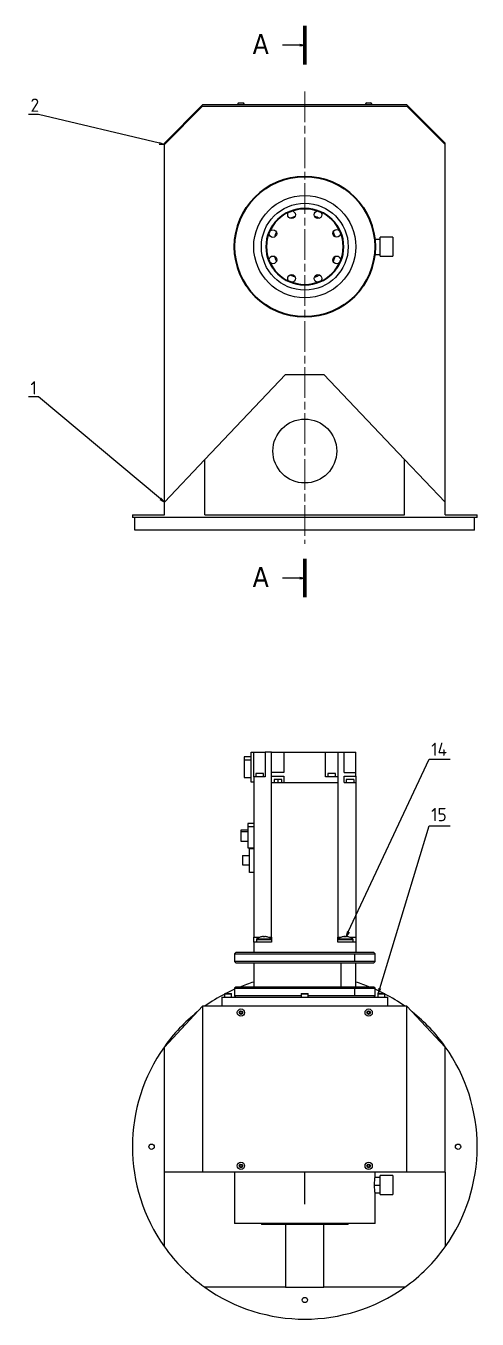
# Model space of a CAD drawing. Header units: millimetres. Extents: x 19859 to 36223, y 4353 to 8014.
# Drawn here: x 19859 to 20212, y 4362 to 5375 of the extents above; entities that cross this region are included whole.
import ezdxf
from ezdxf import colors
from ezdxf.entities.mleader import LeaderData, LeaderLine
from ezdxf.math import Vec2, Vec3

# ---------------------------------------------------------------- set-up
doc = ezdxf.new("R2010")
doc.units = ezdxf.units.MM
doc.linetypes.add('ACAD_ISO08W100', pattern=[36, 24, -3, 6, -3])
doc.layers.get('0').update_dxf_attribs({"lineweight": 35})
doc.layers.add('Nét mảnh', color=130, linetype='Continuous', lineweight=13)
doc.layers.add('Nét đậm', color=7, linetype='Continuous', lineweight=35)
doc.styles.add('MtXpl_TCVN_7284', font='')
doc.styles.add('PDF Tahoma', font='tahoma.ttf')
doc.styles.get("Standard").update_dxf_attribs({"font": '', "height": 4.375})
doc.styles.get('MtXpl_TCVN_7284').set_extended_font_data('TCVN 7284')
doc.styles.get('Standard').set_extended_font_data('TCVN 7284')

# ---------------------------------------------------------------- blocks, each defined once
blk = doc.blocks.new('_Open')
at = {"color": 0, "linetype": 'ByBlock', "lineweight": -2}
for p, q in [((-1, 0.17), (0, 0)), ((-1, -0.17), (0, 0)), ((0, 0), (-1, 0))]:
    blk.add_line(p, q, dxfattribs=at)

msp = doc.modelspace()

# ---------------------------------------------------------------- linework, layer by layer
at = {"layer": 'Nét mảnh', "linetype": 'ACAD_ISO08W100'}
msp.add_line((20077.3, 5323.3), (20077.3, 4969), dxfattribs=at)
at = {"layer": 'Nét đậm', "color": 7, "linetype": 'Continuous', "lineweight": 25}
for p, q in [((19997.3, 5312.7), (19967.3, 5282.7)), ((19997.3, 5311.7), (19967.3, 5281.7)), ((20157.3, 5312.7), (19997.3, 5312.7)), ((19997.3, 5311.7), (20157.3, 5311.7)), ((20024.4, 5313.1), (20024.4, 5312.7)), ((20024.4, 5313.1), (20027.3, 5313.1)), ((20025.8, 5314.4), (20027.3, 5314.4)), ((20027.3, 5314.4), (20028.7, 5314.4)), ((20027.3, 5313.1), (20030.1, 5313.1)), ((20030.1, 5312.7), (20030.1, 5313.1)), ((20124.4, 5313.1), (20124.4, 5312.7)), ((20124.4, 5313.1), (20127.3, 5313.1)), ((20125.8, 5314.4), (20127.3, 5314.4)), ((20127.3, 5314.4), (20128.7, 5314.4)), ((20127.3, 5313.1), (20130.1, 5313.1)), ((20130.1, 5312.7), (20130.1, 5313.1)), ((20187.3, 5282.7), (20157.3, 5312.7)), ((20187.3, 5281.7), (20157.3, 5311.7)), ((19967.3, 5281.7), (19967.3, 5282.7)), ((19967.3, 5001.7), (19967.3, 5281.7)), ((20187.3, 5281.7), (20187.3, 5282.7)), ((20187.3, 5001.7), (20187.3, 5281.7)), ((20131.9, 5207.7), (20136.3, 5207.7)), ((20146.3, 5209.2), (20136.3, 5209.2)), ((20136.3, 5194.2), (20136.3, 5209.2)), ((20146.3, 5209.2), (20146.3, 5194.2)), ((20131.9, 5195.7), (20136.3, 5195.7)), ((20136.3, 5194.2), (20146.3, 5194.2)), ((20062.3, 5101.7), (19999, 5035.1)), ((20062.3, 5101.7), (20092.3, 5101.7)), ((20155.5, 5035.1), (20092.3, 5101.7)), ((19999, 5035.1), (19967.3, 5001.7)), ((19999, 4991.7), (19999, 5035.1)), ((20155.5, 4991.7), (20155.5, 5035.1)), ((20187.3, 5001.7), (20155.5, 5035.1)), ((19967.3, 4991.7), (19967.3, 5001.7)), ((20187.3, 4991.7), (20187.3, 5001.7)), ((19942.3, 4991.7), (19942.3, 4989.7)), ((19942.3, 4991.7), (19967.3, 4991.7)), ((19999, 4991.7), (20155.5, 4991.7)), ((20187.3, 4991.7), (20212.3, 4991.7)), ((20212.3, 4989.7), (20212.3, 4991.7)), ((20212.3, 4989.7), (19942.3, 4989.7)), ((19944.3, 4979.7), (19944.3, 4989.7)), ((20210.3, 4979.7), (20210.3, 4989.7)), ((20210.3, 4979.7), (19944.3, 4979.7)), ((20035.3, 4802.4), (20029.8, 4802.4)), ((20029.8, 4802.4), (20029.8, 4800.1)), ((20029.8, 4800.1), (20029.8, 4786.2)), ((20029.8, 4800.1), (20035.3, 4800.1)), ((20035.3, 4782.6), (20035.3, 4806.1)), ((20035.3, 4806.1), (20037.3, 4806.1)), ((20037.3, 4786.6), (20037.3, 4806.1)), ((20037.3, 4806.1), (20046.3, 4806.1)), ((20046.3, 4806.1), (20046.3, 4786.6)), ((20051.3, 4806.1), (20046.3, 4806.1)), ((20051.3, 4806.1), (20060.9, 4806.1)), ((20051.3, 4790.1), (20051.3, 4806.1)), ((20060.9, 4806.1), (20060.9, 4790.1)), ((20060.9, 4806.1), (20093.6, 4806.1)), ((20093.6, 4786.6), (20093.6, 4806.1)), ((20093.6, 4806.1), (20103.2, 4806.1)), ((20103.2, 4806.1), (20103.2, 4786.6)), ((20103.2, 4806.1), (20108.2, 4806.1)), ((20108.2, 4790.1), (20108.2, 4806.1)), ((20108.2, 4806.1), (20117.2, 4806.1)), ((20117.2, 4790.1), (20117.2, 4806.1)), ((20039, 4789.2), (20039, 4786.6)), ((20045, 4789.2), (20039, 4789.2)), ((20045, 4786.6), (20045, 4789.2)), ((20060.9, 4790.1), (20051.3, 4790.1)), ((20051.3, 4787.1), (20051.3, 4790.1)), ((20095.3, 4789.2), (20095.3, 4786.6)), ((20101.3, 4789.2), (20095.3, 4789.2)), ((20101.3, 4786.6), (20101.3, 4789.2)), ((20108.2, 4790.1), (20117.2, 4790.1)), ((20117.2, 4787.1), (20117.2, 4790.1)), ((20029.8, 4786.2), (20035.3, 4786.2)), ((20037.3, 4782.6), (20035.3, 4782.6)), ((20037.3, 4786.6), (20037.3, 4782.1)), ((20046.3, 4786.6), (20037.3, 4786.6)), ((20037.3, 4782.1), (20037.3, 4782.1)), ((20037.3, 4782.1), (20037.3, 4730.5)), ((20051.3, 4787.1), (20060.9, 4787.1)), ((20051.3, 4782.1), (20051.3, 4787.1)), ((20051.3, 4661.1), (20051.3, 4782.1)), ((20051.3, 4782.1), (20103.2, 4782.1)), ((20053.3, 4784.7), (20053.3, 4782.1)), ((20056.3, 4784.7), (20053.3, 4784.7)), ((20056.3, 4784.7), (20056.3, 4782.1)), ((20059.3, 4784.7), (20056.3, 4784.7)), ((20059.3, 4782.1), (20059.3, 4784.7)), ((20060.9, 4787.1), (20060.9, 4782.1)), ((20103.2, 4786.6), (20093.6, 4786.6)), ((20103.2, 4786.6), (20103.2, 4782.1)), ((20103.2, 4782.1), (20103.2, 4661.1)), ((20108.2, 4787.1), (20117.2, 4787.1)), ((20108.2, 4782.1), (20108.2, 4787.1)), ((20108.2, 4782.1), (20117.3, 4782.1)), ((20109.6, 4784.7), (20109.6, 4782.1)), ((20115.6, 4784.7), (20109.6, 4784.7)), ((20115.6, 4784.7), (20115.6, 4782.1)), ((20117.2, 4787.1), (20117.2, 4782.1)), ((20117.3, 4782.1), (20117.3, 4661.1)), ((20032.7, 4750.2), (20032.7, 4747.9)), ((20037.3, 4750.2), (20032.7, 4750.2)), ((20027.2, 4744.8), (20027.2, 4743.8)), ((20032.7, 4744.8), (20027.2, 4744.8)), ((20027.2, 4743.8), (20027.2, 4736.4)), ((20027.2, 4743.8), (20032.7, 4743.8)), ((20032.7, 4747.9), (20037.3, 4747.9)), ((20032.7, 4747.9), (20032.7, 4731)), ((20027.2, 4736.4), (20032.7, 4736.4)), ((20032.7, 4731), (20037.3, 4731)), ((20033.9, 4711.9), (20033.9, 4730.5)), ((20033.9, 4730.5), (20037.3, 4730.5)), ((20037.3, 4730.5), (20037.3, 4711.9)), ((20028.5, 4725.1), (20028.5, 4717.7)), ((20028.5, 4725.1), (20033.9, 4725.1)), ((20028.5, 4717.7), (20033.9, 4717.7)), ((20037.3, 4711.9), (20033.9, 4711.9)), ((20037.3, 4711.9), (20037.3, 4661.1)), ((20037.3, 4657.1), (20037.3, 4661.1)), ((20037.3, 4661.1), (20042, 4661.1)), ((20039.4, 4659.3), (20039.4, 4657.1)), ((20042.4, 4661.2), (20042.4, 4661.2)), ((20044.9, 4661.7), (20044.9, 4661.2)), ((20046, 4661.2), (20046, 4661.7)), ((20048.5, 4661.2), (20048.5, 4661.2)), ((20048.9, 4661.1), (20051.3, 4661.1)), ((20051.3, 4661.1), (20051.3, 4657.1)), ((20103.2, 4657.1), (20103.2, 4661.1)), ((20103.2, 4661.1), (20105.7, 4661.1)), ((20106, 4661.2), (20106, 4661.2)), ((20108.5, 4661.7), (20108.5, 4661.2)), ((20109.6, 4661.2), (20109.6, 4661.7)), ((20112.1, 4661.2), (20112.1, 4661.2)), ((20112.5, 4661.1), (20117.3, 4661.1)), ((20115.1, 4657.1), (20115.1, 4659.3)), ((20117.3, 4661.1), (20117.3, 4657.1)), ((20023.3, 4649.1), (20022.3, 4648.1)), ((20022.3, 4648.1), (20022.3, 4642.1)), ((20022.3, 4648.1), (20116.2, 4648.1)), ((20037.3, 4649.1), (20023.3, 4649.1)), ((20037.3, 4657.1), (20037.3, 4649.1)), ((20051.3, 4657.1), (20037.3, 4657.1)), ((20041, 4649.1), (20037.3, 4649.1)), ((20113.5, 4649.1), (20041, 4649.1)), ((20117.3, 4657.1), (20103.2, 4657.1)), ((20117.3, 4649.1), (20113.5, 4649.1)), ((20116.2, 4648.1), (20116.2, 4642.1)), ((20116.2, 4648.1), (20132.3, 4648.1)), ((20117.3, 4657.1), (20117.3, 4649.1)), ((20131.3, 4649.1), (20117.3, 4649.1)), ((20132.3, 4648.1), (20131.3, 4649.1)), ((20132.3, 4642.1), (20132.3, 4648.1)), ((20022.3, 4642.1), (20023.3, 4641.1)), ((20116.2, 4642.1), (20022.3, 4642.1)), ((20023.3, 4641.1), (20131.3, 4641.1)), ((20037.3, 4641.1), (20037.3, 4622.1)), ((20105.5, 4641.1), (20105.5, 4622.1)), ((20132.3, 4642.1), (20116.2, 4642.1)), ((20117.3, 4622.1), (20117.3, 4641.1)), ((20131.3, 4641.1), (20132.3, 4642.1)), ((20014.8, 4617.1), (20014.5, 4616.8)), ((20014.8, 4617.1), (20017.3, 4617.1)), ((20017.3, 4617.1), (20019.7, 4617.1)), ((20020, 4616.8), (20019.7, 4617.1)), ((20023.3, 4622.1), (20022.3, 4621.1)), ((20022.3, 4621.1), (20022.3, 4615.1)), ((20022.3, 4621.1), (20116.2, 4621.1)), ((20131.3, 4622.1), (20023.3, 4622.1)), ((20074.8, 4617.1), (20074.5, 4616.8)), ((20074.8, 4617.1), (20077.3, 4617.1)), ((20077.3, 4617.1), (20079.7, 4617.1)), ((20080, 4616.8), (20079.7, 4617.1)), ((20116.2, 4621.1), (20132.3, 4621.1)), ((20116.2, 4621.1), (20116.2, 4615.1)), ((20132.3, 4621.1), (20131.3, 4622.1)), ((20132.3, 4615.1), (20132.3, 4621.1)), ((20134.8, 4617.1), (20134.5, 4616.8)), ((20134.8, 4617.1), (20137.3, 4617.1)), ((20137.3, 4617.1), (20139.7, 4617.1)), ((20140, 4616.8), (20139.7, 4617.1)), ((19997.3, 4607.1), (19967.3, 4575.1)), ((19997.3, 4607.1), (19997.3, 4477.1)), ((20157.3, 4607.1), (19997.3, 4607.1)), ((20012.3, 4614.1), (20012.3, 4607.1)), ((20012.3, 4614.1), (20142.3, 4614.1)), ((20014.5, 4616.8), (20014.5, 4614.1)), ((20014.5, 4616.8), (20017.3, 4616.8)), ((20017.3, 4616.8), (20020, 4616.8)), ((20020, 4614.1), (20020, 4616.8)), ((20022.3, 4615.1), (20023.3, 4614.1)), ((20074.5, 4615.1), (20022.3, 4615.1)), ((20074.5, 4616.8), (20074.5, 4614.1)), ((20074.5, 4616.8), (20077.3, 4616.8)), ((20077.3, 4616.8), (20080, 4616.8)), ((20080, 4614.1), (20080, 4616.8)), ((20116.2, 4615.1), (20080, 4615.1)), ((20132.3, 4615.1), (20116.2, 4615.1)), ((20131.3, 4614.1), (20132.3, 4615.1)), ((20134.5, 4616.8), (20134.5, 4614.1)), ((20134.5, 4616.8), (20137.3, 4616.8)), ((20137.3, 4616.8), (20140, 4616.8)), ((20140, 4614.1), (20140, 4616.8)), ((20142.3, 4607.1), (20142.3, 4614.1)), ((20157.3, 4477.1), (20157.3, 4607.1)), ((20187.3, 4575.1), (20157.3, 4607.1)), ((20026.1, 4602.1), (20026.7, 4603.1)), ((20026.7, 4601.1), (20026.1, 4602.1)), ((20026.7, 4603.1), (20027.8, 4603.1)), ((20027.8, 4601.1), (20026.7, 4601.1)), ((20027.8, 4603.1), (20028.4, 4602.1)), ((20028.4, 4602.1), (20027.8, 4601.1)), ((20126.1, 4602.1), (20126.7, 4603.1)), ((20126.7, 4601.1), (20126.1, 4602.1)), ((20126.7, 4603.1), (20127.8, 4603.1)), ((20127.8, 4601.1), (20126.7, 4601.1)), ((20127.8, 4603.1), (20128.4, 4602.1)), ((20128.4, 4602.1), (20127.8, 4601.1)), ((19967.3, 4575.1), (19967.3, 4575.4)), ((19967.3, 4477.1), (19967.3, 4575.1)), ((20187.3, 4575.4), (20187.3, 4575.1)), ((20187.3, 4477.1), (20187.3, 4575.1)), ((19967.3, 4418.9), (19967.3, 4477.1)), ((19997.3, 4477.1), (19967.3, 4477.1)), ((20157.3, 4477.1), (19997.3, 4477.1)), ((20022.3, 4477.1), (20022.3, 4437.1)), ((20026.1, 4482.1), (20026.7, 4483.1)), ((20026.7, 4481.1), (20026.1, 4482.1)), ((20026.7, 4483.1), (20027.8, 4483.1)), ((20027.8, 4481.1), (20026.7, 4481.1)), ((20027.8, 4483.1), (20028.4, 4482.1)), ((20028.4, 4482.1), (20027.8, 4481.1)), ((20077.3, 4452.1), (20077.3, 4477.1)), ((20126.1, 4482.1), (20126.7, 4483.1)), ((20126.7, 4481.1), (20126.1, 4482.1)), ((20126.7, 4483.1), (20127.8, 4483.1)), ((20127.8, 4481.1), (20126.7, 4481.1)), ((20127.8, 4483.1), (20128.4, 4482.1)), ((20128.4, 4482.1), (20127.8, 4481.1)), ((20132.3, 4473.1), (20132.3, 4477.1)), ((20187.3, 4477.1), (20157.3, 4477.1)), ((20187.3, 4477.1), (20187.3, 4418.9)), ((20131.9, 4467.1), (20136.3, 4467.1)), ((20136.3, 4473.1), (20132.3, 4473.1)), ((20146.3, 4474.6), (20136.3, 4474.6)), ((20136.3, 4459.6), (20136.3, 4474.6)), ((20146.3, 4474.6), (20146.3, 4459.6)), ((20132.3, 4437.1), (20132.3, 4461.1)), ((20132.3, 4461.1), (20136.3, 4461.1)), ((20136.3, 4459.6), (20146.3, 4459.6)), ((20132.3, 4437.1), (20022.3, 4437.1)), ((20043.3, 4437.1), (20043.3, 4436.1)), ((20108.7, 4436.1), (20043.3, 4436.1)), ((20062.3, 4436.1), (20062.3, 4387.1)), ((20092.3, 4387.1), (20092.3, 4436.1)), ((20111.3, 4436.1), (20108.7, 4436.1)), ((20111.3, 4436.1), (20111.3, 4437.1)), ((20062.3, 4387.1), (19999, 4387.1)), ((20062.3, 4387.1), (20092.3, 4387.1)), ((20155.5, 4387.1), (20092.3, 4387.1))]:
    msp.add_line(p, q, dxfattribs=at)
at = {"layer": 'Nét đậm', "color": 8, "linetype": 'Continuous', "lineweight": 25}
for p, q in [((20039.4, 4659.3), (20045.4, 4659.3)), ((20039.8, 4659.9), (20045.4, 4659.9)), ((20045.4, 4659.9), (20051.1, 4659.9)), ((20045.4, 4659.3), (20051.3, 4659.3)), ((20103.2, 4659.3), (20109.1, 4659.3)), ((20103.4, 4659.9), (20109.1, 4659.9)), ((20109.1, 4659.9), (20114.8, 4659.9)), ((20109.1, 4659.3), (20115.1, 4659.3))]:
    msp.add_line(p, q, dxfattribs=at)
at = {"layer": 'Nét đậm', "lineweight": 120}
for points in [[(20077.3, 5344.4), (20077.3, 5374.6)], [(20077.3, 4927.2), (20077.3, 4957.4)]]:
    msp.add_lwpolyline(points, dxfattribs=at)
at = {"layer": 'Nét đậm', "linetype": 'ByBlock', "lineweight": -2}
for points in [[(20073.3, 5359.5), (20059.9, 5359.5)], [(20073.3, 4942.3), (20059.9, 4942.3)]]:
    msp.add_lwpolyline(points, dxfattribs=at)
at = {"layer": 'Nét đậm', "color": 7, "linetype": 'Continuous', "lineweight": 25, "flags": 128}
for points in [[(20065.7, 5223.9), (20067.9, 5224.9), (20069.7, 5225.5)], [(20099.4, 5213.2), (20100.1, 5211.8), (20101.1, 5209.3)], [(20101.1, 5194.2), (20100.1, 5191.6), (20099.5, 5190.2)], [(20069.7, 5177.9), (20067.9, 5178.6), (20065.8, 5179.5)], [(20022.3, 4620.4), (20016.9, 4617.9), (20015.4, 4617.1)], [(20139.1, 4617.1), (20137.7, 4617.9), (20132.3, 4620.4)]]:
    msp.add_lwpolyline(points, dxfattribs=at)
at = {"layer": 'Nét đậm', "color": 7, "linetype": 'Continuous'}
for radius in [55, 30]:
    msp.add_circle((20077.3, 5201.7), radius, dxfattribs=at)
at = {"layer": 'Nét đậm', "color": 7, "linetype": 'Continuous', "lineweight": 25}
for centre, radius in [((20077.3, 5201.7), 55), ((20077.3, 5201.7), 40), ((20077.3, 5201.7), 34), ((20066.9, 5226.7), 3), ((20087.6, 5226.7), 3), ((20052.3, 5212), 3), ((20102.2, 5212.1), 3), ((20052.3, 5191.4), 3), ((20102.2, 5191.4), 3), ((20066.9, 5176.8), 3), ((20087.6, 5176.8), 3), ((20077.3, 5041.7), 25), ((20027.3, 4602.1), 2.85), ((20027.3, 4602.1), 1.42), ((20127.3, 4602.1), 2.85), ((20127.3, 4602.1), 1.42), ((19957.3, 4497.1), 2.07), ((20197.3, 4497.1), 2.07), ((20027.3, 4482.1), 2.85), ((20027.3, 4482.1), 1.43), ((20127.3, 4482.1), 2.85), ((20127.3, 4482.1), 1.42), ((20077.3, 4377.1), 2.07)]:
    msp.add_circle(centre, radius, dxfattribs=at)
for centre, radius, start, end in [((20027.3, 5311.3), 3.35, 115.1629, 148.2537), ((20027.3, 5311.3), 3.35, 31.7463, 64.8371), ((20127.3, 5311.3), 3.35, 115.1629, 148.2537), ((20127.3, 5311.3), 3.35, 31.7463, 64.8371), ((20077.3, 5201.7), 25, 62.5899, 72.4554), ((20077.3, 5201.7), 25, 152.5899, 162.4554), ((20077.3, 5201.7), 25, 197.5899, 207.4554), ((20077.3, 5201.7), 25, 287.5899, 297.4554), ((20040.2, 4659.3), 0.72, 124.6781, 180), ((20045.4, 4651.7), 10, 107.8196, 124.6781), ((20045.4, 4651.7), 10, 93.2445, 107.7159), ((20045.4, 4649.2), 12.1, 87.467, 92.533), ((20045.4, 4651.7), 10, 72.2841, 86.7555), ((20045.4, 4651.7), 10, 55.3219, 72.1804), ((20050.7, 4659.3), 0.72, 34.9978, 55.3219), ((20103.8, 4659.3), 0.72, 124.6781, 145.0022), ((20109.1, 4651.7), 10, 107.8196, 124.6781), ((20109.1, 4651.7), 10, 93.2445, 107.7159), ((20109.1, 4649.2), 12.1, 87.467, 92.533), ((20109.1, 4651.7), 10, 72.2841, 86.7555), ((20109.1, 4651.7), 10, 55.3219, 72.1804), ((20114.4, 4659.3), 0.72, 0, 55.3219), ((20077.3, 4497.1), 135, 107.2353, 112.1916), ((20077.3, 4497.1), 135, 67.8084, 72.7647), ((20077.3, 4497.1), 135, 117.6982, 125.4309), ((20077.3, 4497.1), 135, 54.5691, 62.3018), ((20077.3, 4497.1), 135, 128.5786, 144.5691), ((20027.3, 4602.1), 1, 150, 210), ((20027.3, 4602.1), 1, 90, 150), ((20027.3, 4602.1), 1, 210, 270), ((20027.3, 4602.1), 1, 30, 90), ((20027.3, 4602.1), 1, 270, 330), ((20027.3, 4602.1), 1, 330, 30), ((20127.3, 4602.1), 1, 150, 210), ((20127.3, 4602.1), 1, 90, 150), ((20127.3, 4602.1), 1, 210, 270), ((20127.3, 4602.1), 1, 30, 90), ((20127.3, 4602.1), 1, 270, 330), ((20127.3, 4602.1), 1, 330, 30), ((20077.3, 4497.1), 135, 35.4309, 51.4214), ((20077.3, 4497.1), 135, 144.5691, 215.4309), ((20077.3, 4497.1), 135, 0, 35.4309), ((20077.3, 4497.1), 135, 324.5691, 0), ((20027.3, 4482.1), 1, 150, 210), ((20027.3, 4482.1), 1, 90, 150), ((20027.3, 4482.1), 1, 210, 270), ((20027.3, 4482.1), 1, 30, 90), ((20027.3, 4482.1), 1, 270, 330), ((20027.3, 4482.1), 1, 330, 30), ((20127.3, 4482.1), 1, 150, 210), ((20127.3, 4482.1), 1, 90, 150), ((20127.3, 4482.1), 1, 210, 270), ((20127.3, 4482.1), 1, 30, 90), ((20127.3, 4482.1), 1, 270, 330), ((20127.3, 4482.1), 1, 330, 30), ((20077.3, 4497.1), 135, 215.4309, 234.5691), ((20077.3, 4497.1), 135, 305.4309, 324.5691), ((20077.3, 4497.1), 135, 234.5691, 305.4309)]:
    msp.add_arc(centre, radius, start, end, dxfattribs=at)
for points, knots in [([(20131.9, 4467.1), (20131.9, 4467.9), (20132, 4469.5), (20132.1, 4471.5), (20132.2, 4472.8), (20132.3, 4473), (20132.3, 4473.1)], [0, 0, 0, 0, 0.249967, 0.5, 0.750032, 1, 1, 1, 1]), ([(20132.3, 4461.1), (20132.3, 4461.2), (20132.2, 4461.4), (20132.1, 4462.8), (20132, 4464.8), (20131.9, 4466.3), (20131.9, 4467.1)], [0, 0, 0, 0, 0.249968, 0.5, 0.750033, 1, 1, 1, 1])]:
    msp.add_open_spline(points, degree=3, knots=knots, dxfattribs=at)

# ---------------------------------------------------------------- block references
at = {"layer": 'Nét đậm', "lineweight": -2, "xscale": 4, "yscale": 4, "zscale": 4}
for p in [(20077.3, 5359.5), (20077.3, 4942.3)]:
    msp.add_blockref('_Open', p, dxfattribs=at)

# ---------------------------------------------------------------- texts
at = {"layer": 'Nét đậm', "char_height": 15.6, "attachment_point": 4, "style": 'PDF Tahoma'}
for insert in [(20036.5, 5360.4), (20036.5, 4943.2)]:
    msp.add_mtext('A', dxfattribs=dict(at, insert=insert))
at = {"layer": 'Nét đậm', "attachment_point": 1, "style": 'MtXpl_TCVN_7284'}
for s, insert, char_height in [('2', (19862.5, 5317.7), 10.4), ('1', (19862.5, 5096.4), 10.4), ('14', (20176.3, 4813.4), 10.35), ('15', (20176.3, 4762.3), 10.35)]:
    msp.add_mtext_dynamic_manual_height_columns(s, width=45.452, gutter_width=12.5, heights=[0], dxfattribs=dict(at, insert=insert, char_height=char_height))

# ---------------------------------------------------------------- leaders
at = {"layer": 'Nét đậm'}
ml = msp.add_multileader_mtext('Standard', dxfattribs=at)
ml.set_content('', color=256)
ml.set_leader_properties()
ml.set_arrow_properties(name='OPEN')
ml.build(insert=Vec2(0, 0))
ml.multileader.update_dxf_attribs({"text_left_attachment_type": 5})
ctx = ml.context
ctx.base_point, ctx.char_height, ctx.plane_origin = Vec3(19856.8, 5303.1), 4.38, Vec3(19967.3, 5281.7)
ctx.left_attachment, ctx.text_align_type = 5, 2
notes = []
notes.append((ctx, [(0, (1, 1, 0), (19868.8, 5305.3), (-1, 0), 8, [(0, [(19967.3, 5281.7)], 0, [])])]))
ctx.mtext.insert, ctx.mtext.alignment, ctx.mtext.flow_direction = Vec3(19858.8, 5307.5), 3, 5
ml = msp.add_multileader_mtext('Standard', dxfattribs=at)
ml.set_content('', color=256)
ml.set_leader_properties()
ml.set_arrow_properties(name='OPEN')
ml.build(insert=Vec2(0, 0))
ml.multileader.update_dxf_attribs({"text_left_attachment_type": 5})
ctx = ml.context
ctx.base_point, ctx.char_height, ctx.plane_origin = Vec3(19856.8, 5081.9), 4.38, Vec3(19967.3, 5001.7)
ctx.left_attachment, ctx.text_align_type = 5, 2
notes.append((ctx, [(0, (1, 1, 0), (19868.8, 5084.1), (-1, 0), 8, [(0, [(19967.3, 5001.7)], 0, [])])]))
ctx.mtext.insert, ctx.mtext.alignment, ctx.mtext.flow_direction = Vec3(19858.8, 5086.3), 3, 5
ml = msp.add_multileader_mtext('Standard', dxfattribs=at)
ml.set_content('', color=256)
ml.set_leader_properties()
ml.set_arrow_properties(name='OPEN')
ml.build(insert=Vec2(0, 0))
ml.multileader.update_dxf_attribs({"text_left_attachment_type": 5})
ctx = ml.context
ctx.base_point, ctx.char_height, ctx.plane_origin = Vec3(20189.2, 4800.5), 4.38, Vec3(20109.6, 4661.7)
ctx.left_attachment = 5
notes.append((ctx, [(0, (1, 1, 0), (20174.8, 4800.5), (1, 0), 14.4, [(0, [(20109.6, 4661.7)], 0, [])])]))
ctx.mtext.insert, ctx.mtext.flow_direction = Vec3(20191.2, 4804.9), 5
ml = msp.add_multileader_mtext('Standard', dxfattribs=at)
ml.set_content('', color=256)
ml.set_leader_properties()
ml.set_arrow_properties(name='OPEN')
ml.build(insert=Vec2(0, 0))
ml.multileader.update_dxf_attribs({"text_left_attachment_type": 5})
ctx = ml.context
ctx.base_point, ctx.char_height, ctx.plane_origin = Vec3(20189.2, 4748.4), 4.38, Vec3(20134.8, 4617.1)
ctx.left_attachment = 5
notes.append((ctx, [(0, (1, 1, 0), (20174.8, 4748.4), (1, 0), 14.4, [(0, [(20134.8, 4617.1)], 0, [])])]))
ctx.mtext.insert, ctx.mtext.flow_direction = Vec3(20191.2, 4752.7), 5
for ctx, leaders in notes:
    for number, flags, end, landing, length, lines in leaders:
        leader = LeaderData()
        leader.index, (leader.has_last_leader_line, leader.has_dogleg_vector, leader.attachment_direction) = number, flags
        leader.last_leader_point, leader.dogleg_vector, leader.dogleg_length = Vec3(end), Vec3(landing), length
        for number, points, colour, breaks in lines:
            line = LeaderLine()
            line.index, line.vertices, line.color, line.breaks = number, Vec3.list(points), colors.encode_raw_color(colour), breaks
            leader.lines.append(line)
        ctx.leaders.append(leader)

doc.saveas('drawing.dxf')
